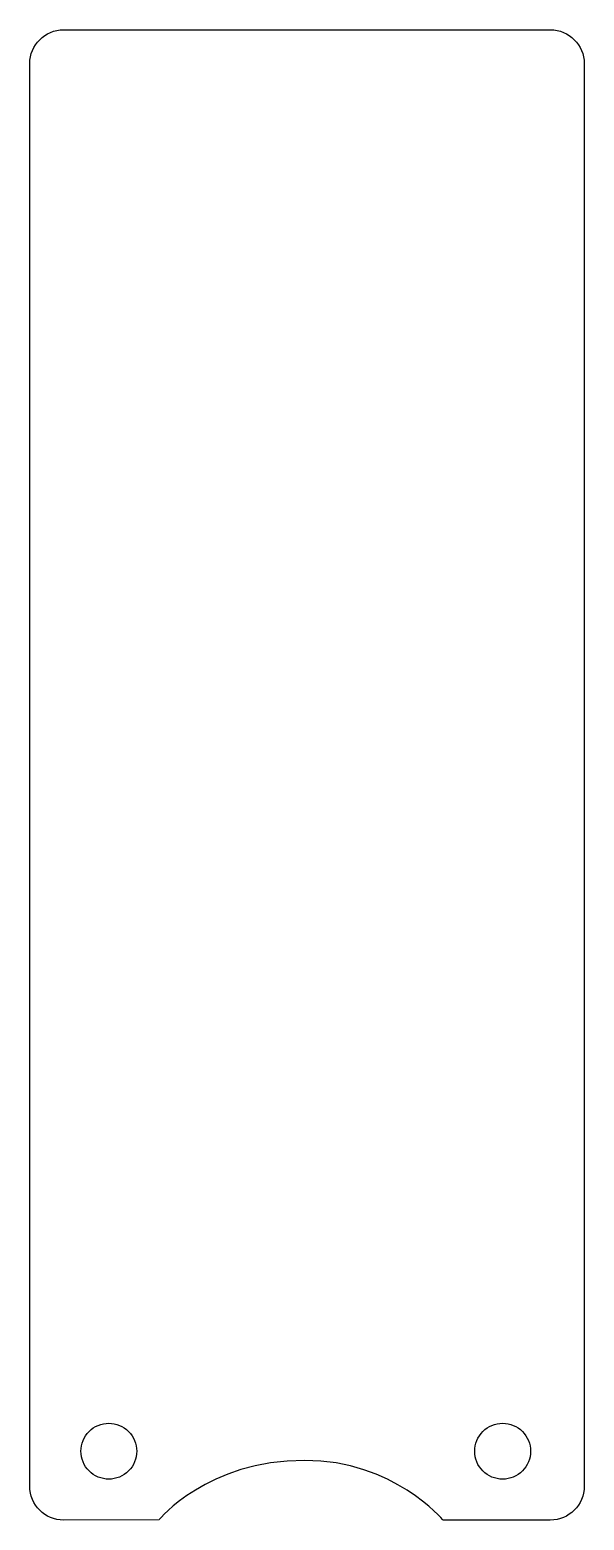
# Model space of a CAD drawing. Extents: x 9.1 to 30.9, y 231.6 to 290.3.
import ezdxf

# ---------------------------------------------------------------- set-up
doc = ezdxf.new("R2010")
doc.units = 0
doc.layers.add('Layer_1', color=7, linetype='CONTINUOUS')

msp = doc.modelspace()

# ---------------------------------------------------------------- linework, layer by layer
at = {"layer": 'Layer_1', "color": 7}
for p, q in [((10.454251, 290.263057), (29.603556, 290.263057)), ((10.454251, 290.263057), (10.454251, 290.263057)), ((9.117903, 232.977583), (9.117903, 288.926709)), ((30.939903, 288.926709), (30.939903, 232.977583)), ((13.328808, 234.35215), (13.328808, 234.35215)), ((28.828809, 234.35215), (28.828809, 234.35215)), ((14.206843, 231.656914), (10.454251, 231.641234)), ((29.603556, 231.641236), (25.38063, 231.641236))]:
    msp.add_line(p, q, dxfattribs=at)
for points in [[(9.117903, 288.926709), (9.117903, 289.667046), (9.713914, 290.263057), (10.454251, 290.263057)], [(29.603556, 290.263057), (30.343892, 290.263057), (30.939903, 289.667046), (30.939903, 288.926709)], [(11.128808, 234.35215), (11.128808, 234.643888), (11.244701, 234.923677), (11.450991, 235.129967)], [(11.450991, 235.129967), (11.657281, 235.336257), (11.93707, 235.45215), (12.228808, 235.45215)], [(12.228808, 235.45215), (12.520546, 235.45215), (12.800335, 235.336257), (13.006625, 235.129967)], [(13.006625, 235.129967), (13.212915, 234.923677), (13.328808, 234.643888), (13.328808, 234.35215)], [(26.628809, 234.35215), (26.628809, 234.643888), (26.744702, 234.923677), (26.950992, 235.129967)], [(26.950992, 235.129967), (27.157282, 235.336257), (27.437071, 235.45215), (27.728809, 235.45215)], [(27.728809, 235.45215), (28.020547, 235.45215), (28.300336, 235.336257), (28.506626, 235.129967)], [(28.506626, 235.129967), (28.712916, 234.923677), (28.828809, 234.643888), (28.828809, 234.35215)], [(11.450991, 233.574333), (11.244701, 233.780623), (11.128808, 234.060412), (11.128808, 234.35215)], [(13.328808, 234.35215), (13.328808, 234.060412), (13.212915, 233.780623), (13.006625, 233.574333)], [(19.940217, 233.99144), (16.105257, 233.99484), (14.206843, 231.656914), (14.206843, 231.656914)], [(25.38063, 231.641236), (25.38063, 231.641236), (23.436408, 233.988306), (19.940217, 233.99144)], [(26.950992, 233.574333), (26.744702, 233.780623), (26.628809, 234.060412), (26.628809, 234.35215)], [(28.828809, 234.35215), (28.828809, 234.060412), (28.712916, 233.780623), (28.506626, 233.574333)], [(12.228808, 233.25215), (11.93707, 233.25215), (11.657281, 233.368043), (11.450991, 233.574333)], [(13.006625, 233.574333), (12.800335, 233.368043), (12.520546, 233.25215), (12.228808, 233.25215)], [(27.728809, 233.25215), (27.437071, 233.25215), (27.157282, 233.368043), (26.950992, 233.574333)], [(28.506626, 233.574333), (28.300336, 233.368043), (28.020547, 233.25215), (27.728809, 233.25215)], [(10.454251, 231.641234), (9.713921, 231.638143), (9.117903, 232.237247), (9.117903, 232.977583)], [(30.939903, 232.977583), (30.939903, 232.237247), (30.343892, 231.641236), (29.603556, 231.641236)]]:
    msp.add_open_spline(points, degree=3, dxfattribs=at)

doc.saveas('drawing.dxf')
